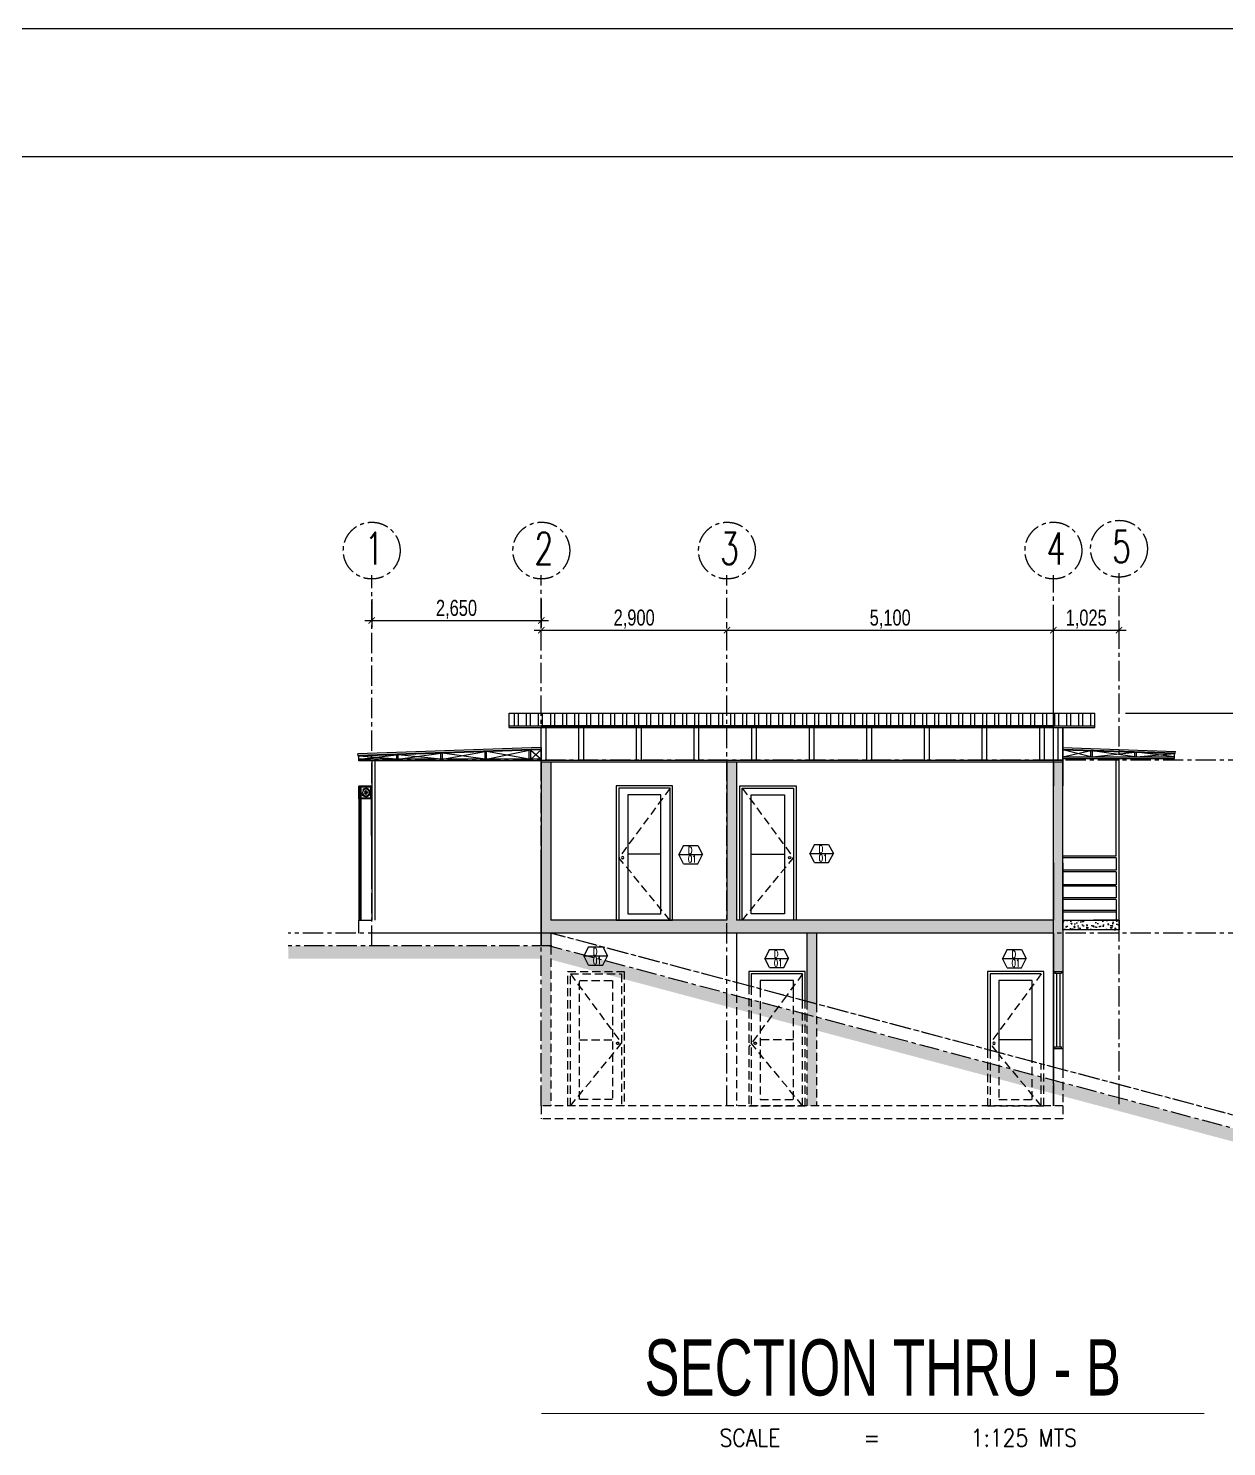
# Model space of a CAD drawing. Header units: millimetres. Extents: x -248340 to 456025, y 261499 to 1049645.
# Drawn here: x -82436 to -63715, y 400878 to 423032 of the extents above; entities that cross this region are included whole.
import ezdxf

# ---------------------------------------------------------------- set-up
doc = ezdxf.new("R2010")
doc.units = ezdxf.units.MM
doc.header["$LTSCALE"] = 8
doc.header["$MEASUREMENT"] = 0
doc.header["$PDMODE"] = 3
doc.header["$PDSIZE"] = 0.3125
for name, pattern in [('CENTER', [50.8, 31.75, -6.35, 6.35, -6.35]), ('CONTINOUS', [0]), ('DASHED', [19.05, 12.7, -6.35]), ('XA-OP01-DOOR TYPES$0$DASHDOT2', [12.7, 6.35, -3.175, 0, -3.175])]:
    doc.linetypes.add(name, pattern=pattern)
doc.layers.get('0').update_dxf_attribs({"linetype": 'CONTINUOUS'})
doc.layers.get('DEFPOINTS').update_dxf_attribs({"color": 8, "linetype": 'CONTINUOUS'})
for name, color, linetype in [('ar_grid', 10, 'CENTER'), ('AR_ROOF', 7, 'CONTINUOUS'), ('ar_wall', 7, 'CONTINOUS'), ('MARK', 7, 'CONTINUOUS'), ('TEXT', 2, 'CONTINUOUS'), ('XA-OP01-DOOR TYPES$0$A-CNTR', 90, 'XA-OP01-DOOR TYPES$0$DASHDOT2'), ('XA-OP01-DOOR TYPES$0$A-DOOR', 170, 'CONTINUOUS'), ('XA-OP01-DOOR TYPES$0$A-ELEV', 11, 'CONTINUOUS'), ('XA-OP01-DOOR TYPES$0$A-ELEV-BACK', 92, 'CONTINUOUS'), ('XA-OP01-DOOR TYPES$0$A-ELEV-FINE', 250, 'CONTINUOUS'), ('XA-OP01-DOOR TYPES$0$A-ELEV-FRNT', 212, 'CONTINUOUS')]:
    doc.layers.add(name, color=color, linetype=linetype)
doc.layers.add('DIM', color=2, linetype='CONTINUOUS', lineweight=25)
doc.layers.add('S_wall', color=251, linetype='CONTINUOUS', lineweight=0)
doc.layers.add('mv', color=30, linetype='CONTINUOUS', plot=False)
doc.styles.add('EN-SCL-DIM', font='swisscl.ttf')
doc.styles.add('ROMANS', font='ROMANS', dxfattribs={"width": 0.8, "bigfont": 'BIGFONT'})
doc.styles.get("Standard").update_dxf_attribs({"font": 'txt.shx', "width": 0.7, "bigfont": 'extfont.shx'})
doc.dimstyles.new('SC50', dxfattribs={"dimscale": 0.5, "dimtxt": 250, "dimasz": 200, "dimexe": 220, "dimexo": 50, "dimgap": 50, "dimtad": 1, "dimdec": 0, "dimrnd": 1, "dimzin": 0, "dimdsep": 46, "dimlunit": 6, "dimtxsty": 'EN-SCL-DIM', "dimblk": 'ARCHTICK', "dimcen": 100, "dimdle": 220, "dimclrd": 1, "dimclre": 1, "dimclrt": 3, "dimadec": 0, "dimazin": 0, "dimtfac": 1, "dimtdec": 0, "dimtofl": 0, "dimtmove": 0, "dimatfit": 3, "dimldrblk": 'OPEN90', "dimfxl": 1, "dimtolj": 1, "dimtzin": 0, "dimarcsym": 1})

# ---------------------------------------------------------------- blocks, each defined once
blk = doc.blocks.new('door1')
at = {"layer": 'AR_ROOF', "linetype": 'DASHED', "ltscale": 1.25}
for p in [(61783, -376434), (61784, -378494)]:
    blk.add_line(p, (62583, -377518), dxfattribs=at)
at = {"layer": 'ar_wall', "ltscale": 1.25}
for p, q in [((61743, -378496), (61743, -376394)), ((61743, -376394), (62623, -376394)), ((62623, -376394), (62623, -378496)), ((61783, -378496), (61783, -376434)), ((61783, -376434), (62583, -376434)), ((61924, -378394), (61924, -376534)), ((61924, -376534), (62444, -376534)), ((62444, -376534), (62444, -378394)), ((62583, -376434), (62583, -378496)), ((61924, -377464), (62444, -377464)), ((62623, -378496), (61743, -378496)), ((62444, -378394), (61924, -378394))]:
    blk.add_line(p, q, dxfattribs=at)
blk.add_circle((62522, -377517), 17.6, dxfattribs=at)
blk = doc.blocks.new('XA-OP01-DOOR TYPES$0$SHUTTER DOOR SEC2')
for p, q in [((50, -902), (250, -902)), ((50, -2450), (51, -902)), ((251, -902), (250, -2998)), ((250, -2998), (50, -2998))]:
    blk.add_line(p, q)
at = {"layer": 'XA-OP01-DOOR TYPES$0$A-CNTR'}
for p, q in [((108, -1002), (175, -1002)), ((141, -968), (141, -1036))]:
    blk.add_line(p, q, dxfattribs=at)
at = {"layer": 'XA-OP01-DOOR TYPES$0$A-DOOR'}
for points in [[(215, -2450), (215, -902)], [(215, -2998), (215, -902)], [(215, -922), (222, -915), (229, -922)], [(215, -927), (222, -920), (229, -927)], [(215, -1007), (222, -1000), (229, -1007)], [(215, -1011), (222, -1005), (229, -1011)], [(215, -1065), (222, -1058), (229, -1065)], [(215, -1069), (222, -1063), (229, -1069)], [(215, -1091), (222, -1084), (229, -1091)], [(215, -1096), (222, -1089), (229, -1096)], [(229, -902), (229, -2998)], [(229, -902), (229, -2450)], [(215, -1175), (222, -1169), (229, -1175)], [(215, -1180), (222, -1173), (229, -1180)], [(215, -1260), (222, -1253), (229, -1260)], [(215, -1264), (222, -1258), (229, -1264)], [(215, -1344), (222, -1337), (229, -1344)], [(215, -1349), (222, -1342), (229, -1349)], [(215, -1428), (222, -1422), (229, -1428)], [(215, -1433), (222, -1426), (229, -1433)], [(215, -1513), (222, -1506), (229, -1513)], [(215, -1518), (222, -1511), (229, -1518)], [(215, -1597), (222, -1590), (229, -1597)], [(215, -1602), (222, -1595), (229, -1602)], [(215, -1682), (222, -1675), (229, -1682)], [(215, -1686), (222, -1680), (229, -1686)], [(215, -1766), (222, -1759), (229, -1766)], [(215, -1771), (222, -1764), (229, -1771)], [(215, -1850), (222, -1844), (229, -1850)], [(215, -1855), (222, -1848), (229, -1855)], [(215, -1935), (222, -1928), (229, -1935)], [(215, -1939), (222, -1933), (229, -1939)], [(215, -2019), (222, -2012), (229, -2019)], [(215, -2024), (222, -2017), (229, -2024)], [(215, -2103), (222, -2097), (229, -2103)], [(215, -2108), (222, -2101), (229, -2108)], [(215, -2188), (222, -2181), (229, -2188)], [(215, -2193), (222, -2186), (229, -2193)], [(215, -2272), (222, -2265), (229, -2272)], [(215, -2277), (222, -2270), (229, -2277)], [(215, -2357), (222, -2350), (229, -2357)], [(215, -2357), (222, -2350), (229, -2357)], [(215, -2361), (222, -2355), (229, -2361)], [(215, -2361), (222, -2355), (229, -2361)], [(215, -2441), (222, -2434), (229, -2441)], [(215, -2441), (222, -2434), (229, -2441)], [(215, -2446), (222, -2439), (229, -2446)], [(215, -2446), (222, -2439), (229, -2446)], [(215, -2525), (222, -2519), (229, -2525)], [(215, -2530), (222, -2523), (229, -2530)], [(215, -2610), (222, -2603), (229, -2610)], [(215, -2614), (222, -2608), (229, -2614)], [(215, -2694), (222, -2687), (229, -2694)], [(215, -2699), (222, -2692), (229, -2699)], [(215, -2778), (222, -2772), (229, -2778)], [(215, -2783), (222, -2776), (229, -2783)], [(215, -2863), (222, -2856), (229, -2863)], [(215, -2868), (222, -2861), (229, -2868)], [(215, -2947), (222, -2940), (229, -2947)], [(215, -2952), (222, -2945), (229, -2952)]]:
    blk.add_lwpolyline(points, dxfattribs=at)
at = {"layer": 'XA-OP01-DOOR TYPES$0$A-ELEV'}
blk.add_lwpolyline([(51, -1102), (50, -2998)], dxfattribs=at)
blk.add_lwpolyline([(180, -964), (189, -954, 4.358899), (208, -1010)], format="xyb", dxfattribs=at)
blk.add_circle((141, -1002), 54, dxfattribs=at)
at = {"layer": 'XA-OP01-DOOR TYPES$0$A-ELEV-BACK'}
blk.add_circle((141, -1002), 23.6, dxfattribs=at)
at = {"layer": 'XA-OP01-DOOR TYPES$0$A-ELEV-FINE'}
for points in [[(209, -1087), (215, -1087)], [(215, -1102), (209, -1102)], [(229, -1087), (235, -1087)], [(235, -1102), (229, -1102)]]:
    blk.add_lwpolyline(points, dxfattribs=at)
at = {"layer": 'XA-OP01-DOOR TYPES$0$A-ELEV-FRNT'}
blk.add_lwpolyline([(209, -1087), (65, -1087), (65, -917), (235, -917), (235, -1102), (250, -1102), (250, -902), (50, -902), (50, -1102), (209, -1102), (209, -1087)], dxfattribs=at)
blk = doc.blocks.new('_ArchTick')
at = {"color": 0, "linetype": 'ByBlock', "const_width": 0.15}
blk.add_lwpolyline([(-0.5, -0.5), (0.5, 0.5)], dxfattribs=at)
blk = doc.blocks.new('*D1130')
at = {"layer": 'DEFPOINTS', "color": 0, "ltscale": 1.25, "transparency": 16777216}
for p in [(-77071, 414143), (-74422, 414143), (-74422, 413782)]:
    blk.add_point(p, dxfattribs=at)
at = {"layer": 'DIM', "color": 1, "lineweight": -2, "ltscale": 1.25, "transparency": 16777216}
for p, q in [((-77071, 414118), (-77071, 413672)), ((-74422, 414118), (-74422, 413672)), ((-77181, 413782), (-74312, 413782))]:
    blk.add_line(p, q, dxfattribs=at)
at = {"layer": 'DIM', "color": 1, "lineweight": -2, "ltscale": 1.25, "transparency": 16777216, "xscale": 100, "yscale": 100, "zscale": 100, "rotation": 180}
blk.add_blockref('_ArchTick', (-77071, 413782), dxfattribs=at)
at = {"layer": 'DIM', "color": 1, "lineweight": -2, "ltscale": 1.25, "transparency": 16777216, "xscale": 100, "yscale": 100, "zscale": 100}
blk.add_blockref('_ArchTick', (-74422, 413782), dxfattribs=at)
at = {"layer": 'DIM', "color": 3, "ltscale": 1.25, "transparency": 16777216, "insert": (-75747, 413956), "char_height": 125, "attachment_point": 5, "style": 'EN-SCL-DIM'}
blk.add_mtext('\\A1;{\\H2x;2,650}', dxfattribs=at)
blk = doc.blocks.new('_Open90')
at = {"color": 0, "linetype": 'ByBlock', "lineweight": -2}
for p, q in [((0, 0), (-1, 0)), ((-0.5, 0.5), (0, 0)), ((0, 0), (-0.5, -0.5))]:
    blk.add_line(p, q, dxfattribs=at)
blk = doc.blocks.new('*D1131')
at = {"layer": 'DEFPOINTS', "color": 0, "ltscale": 1.25, "transparency": 16777216}
for p in [(-74422, 413631), (-71521, 413631), (-71521, 413631)]:
    blk.add_point(p, dxfattribs=at)
at = {"layer": 'DIM', "color": 1, "lineweight": -2, "ltscale": 1.25, "transparency": 16777216}
for p, q in [((-74532, 413631), (-71411, 413631)), ((-74422, 413656), (-74422, 413741)), ((-71521, 413656), (-71521, 413741))]:
    blk.add_line(p, q, dxfattribs=at)
at = {"layer": 'DIM', "color": 1, "lineweight": -2, "ltscale": 1.25, "transparency": 16777216, "xscale": 100, "yscale": 100, "zscale": 100, "rotation": 180}
blk.add_blockref('_ArchTick', (-74422, 413631), dxfattribs=at)
at = {"layer": 'DIM', "color": 1, "lineweight": -2, "ltscale": 1.25, "transparency": 16777216, "xscale": 100, "yscale": 100, "zscale": 100}
blk.add_blockref('_ArchTick', (-71521, 413631), dxfattribs=at)
at = {"layer": 'DIM', "color": 3, "ltscale": 1.25, "transparency": 16777216, "insert": (-72971, 413805), "char_height": 125, "attachment_point": 5, "style": 'EN-SCL-DIM'}
blk.add_mtext('\\A1;{\\H2x;2,900}', dxfattribs=at)
blk = doc.blocks.new('*D1121')
at = {"layer": 'DEFPOINTS', "color": 0, "ltscale": 1.25, "transparency": 16777216}
for p in [(-71521, 413631), (-66421, 413631), (-66421, 406520)]:
    blk.add_point(p, dxfattribs=at)
at = {"layer": 'DIM', "color": 1, "lineweight": -2, "ltscale": 1.25, "transparency": 16777216}
for p, q in [((-71631, 413631), (-66311, 413631)), ((-71521, 413656), (-71521, 413741)), ((-66421, 406545), (-66421, 413741))]:
    blk.add_line(p, q, dxfattribs=at)
at = {"layer": 'DIM', "color": 1, "lineweight": -2, "ltscale": 1.25, "transparency": 16777216, "xscale": 100, "yscale": 100, "zscale": 100, "rotation": 180}
blk.add_blockref('_ArchTick', (-71521, 413631), dxfattribs=at)
at = {"layer": 'DIM', "color": 1, "lineweight": -2, "ltscale": 1.25, "transparency": 16777216, "xscale": 100, "yscale": 100, "zscale": 100}
blk.add_blockref('_ArchTick', (-66421, 413631), dxfattribs=at)
at = {"layer": 'DIM', "color": 3, "ltscale": 1.25, "transparency": 16777216, "insert": (-68971, 413805), "char_height": 125, "attachment_point": 5, "style": 'EN-SCL-DIM'}
blk.add_mtext('\\A1;{\\H2x;5,100}', dxfattribs=at)
blk = doc.blocks.new('*D1132')
at = {"layer": 'DEFPOINTS', "color": 0, "ltscale": 1.25, "transparency": 16777216}
for p in [(-66421, 413631), (-65396, 413631), (-65396, 413631)]:
    blk.add_point(p, dxfattribs=at)
at = {"layer": 'DIM', "color": 1, "lineweight": -2, "ltscale": 1.25, "transparency": 16777216}
for p, q in [((-66531, 413631), (-65286, 413631)), ((-66421, 413656), (-66421, 413741)), ((-65396, 413656), (-65396, 413741))]:
    blk.add_line(p, q, dxfattribs=at)
at = {"layer": 'DIM', "color": 1, "lineweight": -2, "ltscale": 1.25, "transparency": 16777216, "xscale": 100, "yscale": 100, "zscale": 100, "rotation": 180}
blk.add_blockref('_ArchTick', (-66421, 413631), dxfattribs=at)
at = {"layer": 'DIM', "color": 1, "lineweight": -2, "ltscale": 1.25, "transparency": 16777216, "xscale": 100, "yscale": 100, "zscale": 100}
blk.add_blockref('_ArchTick', (-65396, 413631), dxfattribs=at)
at = {"layer": 'DIM', "color": 3, "ltscale": 1.25, "transparency": 16777216, "insert": (-65909, 413805), "char_height": 125, "attachment_point": 5, "style": 'EN-SCL-DIM'}
blk.add_mtext('\\A1;{\\H2x;1,025}', dxfattribs=at)
blk = doc.blocks.new('*D1124')
at = {"layer": 'DEFPOINTS', "color": 0, "ltscale": 1.25, "transparency": 16777216}
for p in [(-65321, 412335), (-62527, 412335), (-62527, 406199)]:
    blk.add_point(p, dxfattribs=at)
at = {"layer": 'DIM', "color": 1, "lineweight": -2, "ltscale": 1.25, "transparency": 16777216}
for p, q in [((-65296, 412335), (-62417, 412335)), ((-62527, 406089), (-62527, 412445)), ((-62502, 406199), (-62417, 406199))]:
    blk.add_line(p, q, dxfattribs=at)
at = {"layer": 'DIM', "color": 1, "lineweight": -2, "ltscale": 1.25, "transparency": 16777216, "xscale": 100, "yscale": 100, "zscale": 100}
for p, rotation in [((-62527, 412335), 90), ((-62527, 406199), 270)]:
    blk.add_blockref('_ArchTick', p, dxfattribs=dict(at, rotation=rotation))
at = {"layer": 'DIM', "color": 3, "ltscale": 1.25, "transparency": 16777216, "insert": (-62701, 409267), "char_height": 125, "attachment_point": 5, "rotation": 90, "style": 'EN-SCL-DIM'}
blk.add_mtext('\\A1;{\\H2x;6,135}', dxfattribs=at)
blk = doc.blocks.new('ggge')
at = {"layer": 'AR_ROOF', "linetype": 'DASHED', "ltscale": 1.25}
for p in [(42458, 531596), (43145, 530375)]:
    blk.add_line(p, (43258, 530513), dxfattribs=at)
at = {"layer": 'ar_wall', "ltscale": 1.25}
for p, q in [((42418, 530181), (42418, 531636)), ((42418, 531636), (43298, 531636)), ((42458, 531596), (43258, 531596)), ((42598, 530229), (42598, 531496)), ((42598, 531496), (43118, 531496)), ((43118, 531496), (43118, 530368)), ((43258, 531596), (43258, 530405)), ((43298, 531636), (43298, 530416)), ((42598, 530566), (43118, 530566))]:
    blk.add_line(p, q, dxfattribs=at)
blk.add_circle((43197, 530514), 17.6, dxfattribs=at)
at = {"layer": 'DEFPOINTS', "ltscale": 1.25}
blk.add_line((42988, 531694), (42766, 531694), dxfattribs=at)
blk = doc.blocks.new('gfsssfs')
at = {"layer": 'AR_ROOF', "linetype": 'DASHED', "ltscale": 1.25}
blk.add_line((46187, 531596), (46440, 531254), dxfattribs=at)
at = {"layer": 'ar_wall', "ltscale": 1.25}
for p, q in [((46147, 531175), (46147, 531636)), ((46147, 531636), (47027, 531636)), ((46187, 531186), (46187, 531596)), ((46187, 531596), (46987, 531596)), ((46327, 531223), (46327, 531496)), ((46327, 531496), (46847, 531496)), ((46847, 531496), (46847, 531362)), ((46987, 531596), (46987, 531399)), ((47027, 531636), (47027, 531410))]:
    blk.add_line(p, q, dxfattribs=at)

msp = doc.modelspace()

# ---------------------------------------------------------------- hatches: boundary and pattern name
at = {"layer": 'ar_wall', "ltscale": 1.25, "true_color": 0x939598}
h = msp.add_hatch(dxfattribs=at)
h.set_pattern_fill('ANSI32', color=252, scale=500, angle=45)
h.set_pattern_definition([(90, (-162025.73, 802942.26), (-187.5, 0), []), (90, (-161963.23, 803004.76), (-187.5, 0), [])])
h.paths.add_polyline_path([(-65771.376, 412134.868), (-65771.376, 412334.868), (-74921.521, 412334.868), (-74921.521, 412134.868)])
h = msp.add_hatch(dxfattribs=at)
h.set_pattern_fill('AR-CONC', color=252, scale=25, angle=45)
h.set_pattern_definition([(95, (-245587.09, 812924.33), (137.888, 115.70177), [18.75, -206.25]), (40, (-245587.1, 812924.33), (-157.49804, 108.44204), [15, -165]), (145.451444, (-245575.6, 812933.97), (-19.61004, 224.143805), [15.93505, -175.28553]), (91.1842, (-245622.45, 812959.68), (217.92335, 159.40344), [28.125, -309.375]), (141.635635, (-245604.29, 812972.97), (-6.97502, 337.42792), [23.90259, -262.92844]), (36.184164, (-245622.45, 812959.68), (-6.97502, 337.42792), [22.5, -247.5]), (66, (-245595.93, 812968.52), (176.692893, 34.34562), [18.75, -206.25]), (11, (-245595.93, 812968.52), (-85.17715, 171.20211), [15, -165]), (116.451445, (-245581.2, 812971.38), (91.515744, 205.547726), [15.93505, -175.28553]), (82.5, (-245587.09, 812924.33), (-56.698296, 60.997454), [0, -163, 0, -167.5, 0, -165.625]), (52.5, (-245587.09, 812924.33), (-23.218236, 116.227362), [0, -95.5, 0, -159.25, 0, -63.125]), (12.5, (-245626.51, 812884.91), (98.354542, 90.38019), [0, -62.5, 0, -195, 0, -258.75]), (2.5, (-245644.19, 812867.23), (85.397496, 120.789952), [0, -81.25, 0, -129.5, 0, -183.75])])
h.paths.add_polyline_path([(-66271.725, 411764.47), (-66271.376, 411764.458), (-66271.376, 411574.928), (-66421.376, 411574.928), (-66421.376, 411774.479), (-66421.376, 411199.479), (-66421.376, 409999.479), (-66421.376, 409099.479), (-70121.376, 409099.479), (-71371.376, 409099.479), (-71371.376, 411574.928), (-71521.376, 411574.928), (-71521.376, 409099.479), (-74271.521, 409099.479), (-74271.521, 411574.928), (-74421.521, 411574.928), (-74421.521, 409099.479), (-74421.521, 406199.479), (-74271.521, 406199.479), (-74271.521, 408899.479), (-70271.376, 408899.479), (-70271.376, 406199.479), (-70121.376, 406199.479), (-70121.376, 408899.479), (-66421.376, 408899.479), (-66421.376, 408299.479), (-66271.376, 408299.479), (-66271.376, 409999.479), (-66271.376, 411199.479), (-66271.376, 411764.381)])
h = msp.add_hatch(dxfattribs=at)
h.set_pattern_fill('AR-CONC', color=252, scale=25, angle=45)
h.set_pattern_definition([(95, (-211008.82, 784707.1), (137.888, 115.70177), [18.75, -206.25]), (40, (-211008.82, 784707.1), (-157.49804, 108.44204), [15, -165]), (145.451444, (-210997.33, 784716.74), (-19.61004, 224.143805), [15.93505, -175.28553]), (91.1842, (-211044.18, 784742.46), (217.92335, 159.40344), [28.125, -309.375]), (141.635635, (-211026.02, 784755.74), (-6.97502, 337.42792), [23.90259, -262.92844]), (36.184164, (-211044.18, 784742.46), (-6.97502, 337.42792), [22.5, -247.5]), (66, (-211017.66, 784751.3), (176.692893, 34.34562), [18.75, -206.25]), (11, (-211017.66, 784751.3), (-85.17715, 171.20211), [15, -165]), (116.451445, (-211002.94, 784754.16), (91.515744, 205.54773), [15.93505, -175.28553]), (82.5, (-211008.82, 784707.1), (-56.698296, 60.997454), [0, -163, 0, -167.5, 0, -165.625]), (52.5, (-211008.82, 784707.1), (-23.218236, 116.227362), [0, -95.5, 0, -159.25, 0, -63.125]), (12.5, (-211048.244, 784667.68), (98.354542, 90.38019), [0, -62.5, 0, -195, 0, -258.75]), (2.5, (-211065.92, 784650), (85.397496, 120.789952), [0, -81.25, 0, -129.5, 0, -183.75])])
h.paths.add_polyline_path([(-65396.376, 408949.479), (-65396.376, 409099.479), (-65796.376, 409099.479), (-66271.376, 409099.479), (-66271.376, 408949.479)])
h = msp.add_hatch(dxfattribs=at)
h.set_pattern_fill('EARTH', color=252, scale=300)
h.set_pattern_definition([(0, (-140540.45, -118537.72), (75, 75), [75, -75]), (0, (-140540.45, -118509.595), (75, 75), [75, -75]), (0, (-140540.45, -118481.47), (75, 75), [75, -75]), (90, (-140531.076, -118472.095), (-75, 75), [75, -75]), (90, (-140502.95, -118472.095), (-75, 75), [75, -75]), (90, (-140474.826, -118472.095), (-75, 75), [75, -75])])
h.paths.add_polyline_path([(-74323.944, 408499.479), (-78375.564, 408499.479), (-78375.564, 408699.479), (-74297.732, 408699.479), (-62804.232, 405634.203), (-58295.435, 405634.203), (-58295.435, 405434.203), (-62830.444, 405434.203)])

# ---------------------------------------------------------------- linework, layer by layer
at = {"layer": 'ar_grid', "ltscale": 1.25}
for p, q in [((-65396.376, 406228.467), (-65396.376, 414521.27)), ((-77071.497, 408699.479), (-77071.497, 414492.302)), ((-74421.521, 406199.479), (-74421.521, 414492.751)), ((-71521.376, 406199.499), (-71521.376, 414492.302)), ((-66421.376, 406598.882), (-66421.376, 414492.751)), ((-58295.435, 411599.479), (-77271.376, 411599.479)), ((-74271.521, 408899.479), (-78375.564, 408899.479)), ((-58295.435, 408899.479), (-77071.497, 408899.479)), ((-62778.021, 405834.203), (-74271.521, 408899.479)), ((-62752.695, 405827.448), (-74271.521, 408899.479)), ((-74254.842, 408699.479), (-78375.564, 408699.479)), ((-62804.232, 405634.203), (-74323.059, 408706.233)), ((-66421.376, 406199.947), (-66421.376, 406556.756))]:
    msp.add_line(p, q, dxfattribs=at)
for centre in [(-77071.497, 414874.633), (-74421.521, 414875.082), (-71521.376, 414874.633), (-66421.376, 414875.082), (-65396.376, 414903.601)]:
    msp.add_circle(centre, 443.596, dxfattribs=at)
at = {"layer": 'AR_ROOF', "ltscale": 1.25}
for p, q in [((-65442.378, 410099.479), (-66271.376, 410099.479)), ((-65442.378, 410074.479), (-66271.376, 410074.479)), ((-65442.378, 410074.479), (-65442.378, 409880.307)), ((-65442.378, 409880.307), (-66271.376, 409880.307)), ((-65442.378, 409855.307), (-66271.376, 409855.307)), ((-65442.378, 409855.307), (-65442.378, 409655.194)), ((-65442.378, 409655.194), (-66271.376, 409655.194)), ((-65442.378, 409630.194), (-66271.376, 409630.194)), ((-65442.378, 409630.194), (-65442.378, 409450.547)), ((-65442.378, 409450.547), (-66271.376, 409450.547)), ((-65442.378, 409425.547), (-66271.376, 409425.547)), ((-65442.378, 409425.547), (-65442.378, 409099.479)), ((-65442.378, 409250.183), (-66271.376, 409250.183)), ((-65442.378, 409225.183), (-66271.376, 409225.183)), ((-65396.376, 409099.479), (-65796.376, 409099.479))]:
    msp.add_line(p, q, dxfattribs=at)
at = {"layer": 'AR_ROOF', "linetype": 'DASHED', "ltscale": 1.25}
for p, q in [((-74271.521, 408692.489), (-74271.521, 406199.479)), ((-74007.08, 406199.479), (-74007.08, 408301.139)), ((-74007.08, 408301.139), (-73127.08, 408301.139)), ((-73127.08, 408301.139), (-73127.08, 406199.479)), ((-73967.08, 406199.479), (-73967.08, 408261.139)), ((-73967.08, 408261.139), (-73167.08, 408261.139)), ((-73967.08, 408261.139), (-73167.08, 407177.702)), ((-73827.011, 406301.139), (-73827.011, 408161.139)), ((-73827.011, 408161.139), (-73307.011, 408161.139)), ((-73307.011, 408161.139), (-73307.011, 406301.139)), ((-73167.08, 408261.139), (-73167.08, 406199.479)), ((-71371.376, 408126.021), (-71371.376, 406199.479)), ((-71180.694, 408075.166), (-71180.694, 406199.479)), ((-70593.624, 407918.597), (-71180.694, 407123.53)), ((-71140.694, 408064.499), (-71140.694, 406199.479)), ((-71000.763, 408027.179), (-71000.763, 406301.139)), ((-70480.763, 406301.139), (-70480.763, 407888.497)), ((-70340.694, 406199.479), (-70340.694, 407851.141)), ((-70300.694, 406199.479), (-70300.694, 407840.473)), ((-70271.376, 407832.655), (-70271.376, 406199.479)), ((-70121.376, 407792.65), (-70121.376, 406199.479)), ((-73827.011, 407231.139), (-73307.011, 407231.139)), ((-70480.763, 407231.139), (-71000.763, 407231.139)), ((-73967.011, 406201.139), (-73167.08, 407177.702)), ((-70340.763, 406201.139), (-71140.694, 407177.702)), ((-67451.376, 407080.57), (-67451.376, 406199.479)), ((-67411.376, 407069.903), (-67411.376, 406199.479)), ((-67271.445, 407032.583), (-67271.445, 406301.139)), ((-66611.445, 406201.139), (-67271.445, 407006.873)), ((-66396.376, 407099.479), (-66396.376, 407124.479)), ((-66751.445, 406301.139), (-66751.445, 406893.901)), ((-66611.376, 406199.479), (-66613.598, 406857.138)), ((-66571.376, 406199.479), (-66571.376, 406845.877)), ((-66271.376, 406765.869), (-66271.376, 406199.479)), ((-74421.904, 406199.479), (-74421.904, 405999.479)), ((-66271.376, 406199.479), (-74421.521, 406199.479)), ((-73127.08, 406199.479), (-74007.08, 406199.479)), ((-73307.011, 406301.139), (-73827.011, 406301.139)), ((-71180.694, 406199.479), (-70300.694, 406199.479)), ((-71000.763, 406301.139), (-70480.763, 406301.139)), ((-67271.445, 406301.139), (-66751.445, 406301.139)), ((-66271.376, 406199.479), (-66271.376, 405999.479)), ((-66271.376, 405999.479), (-74421.904, 405999.479))]:
    msp.add_line(p, q, dxfattribs=at)
for centre in [(-73228.039, 407178.556), (-71079.736, 407178.556)]:
    msp.add_circle(centre, 17.643, dxfattribs=at)
at = {"layer": 'ar_wall', "ltscale": 1.25}
for p, q in [((-74921.521, 412334.868), (-65771.376, 412334.868)), ((-74921.521, 412109.868), (-74921.521, 412334.868)), ((-65771.376, 412109.868), (-65771.376, 412334.868)), ((-74921.521, 412134.868), (-65771.376, 412134.868)), ((-74921.521, 412109.868), (-65771.376, 412109.868)), ((-66421.376, 412134.868), (-74421.521, 412134.868)), ((-66421.376, 412109.868), (-74421.521, 412109.868)), ((-74421.521, 411574.928), (-74421.521, 412109.868)), ((-74346.521, 411599.928), (-74346.521, 412109.868)), ((-73833.876, 411599.928), (-73833.876, 412109.868)), ((-73758.876, 411599.928), (-73758.876, 412109.868)), ((-72933.876, 411599.928), (-72933.876, 412109.868)), ((-72858.876, 411599.928), (-72858.876, 412109.868)), ((-72033.876, 411599.928), (-72033.876, 412109.868)), ((-71958.876, 411599.928), (-71958.876, 412109.868)), ((-71133.876, 411599.928), (-71133.876, 412109.868)), ((-71058.876, 411599.928), (-71058.876, 412109.868)), ((-70233.876, 411599.928), (-70233.876, 412109.868)), ((-70158.876, 411599.928), (-70158.876, 412109.868)), ((-69333.876, 411599.928), (-69333.876, 412109.868)), ((-69258.876, 411599.928), (-69258.876, 412109.868)), ((-68433.876, 411599.928), (-68433.876, 412109.868)), ((-68358.876, 411599.928), (-68358.876, 412109.868)), ((-67533.876, 411599.928), (-67533.876, 412109.868)), ((-67458.876, 411599.928), (-67458.876, 412109.868)), ((-66633.876, 411599.928), (-66633.876, 412109.868)), ((-66558.876, 411599.928), (-66558.876, 412109.868)), ((-66346.376, 411599.928), (-66346.376, 412109.868)), ((-66271.376, 412109.868), (-66271.376, 411199.479)), ((-66271.376, 411599.928), (-66271.376, 412109.868)), ((-74421.521, 411799.479), (-77286.56, 411699.43)), ((-77285.687, 411674.445), (-77286.56, 411699.43)), ((-74421.521, 411774.464), (-77285.687, 411674.445)), ((-77285.338, 411664.451), (-77285.687, 411674.445)), ((-74421.521, 411764.458), (-77285.338, 411664.451)), ((-77271.376, 411614.69), (-76680.677, 411685.566)), ((-77271.376, 411589.69), (-77271.376, 411664.939)), ((-76680.677, 411614.69), (-77271.376, 411664.939)), ((-76680.677, 411614.69), (-76680.677, 411685.566)), ((-76655.677, 411614.69), (-75990.801, 411709.657)), ((-76655.677, 411614.69), (-76655.677, 411686.439)), ((-75990.801, 411614.69), (-76655.677, 411686.439)), ((-75990.801, 411614.69), (-75990.801, 411709.657)), ((-75965.801, 411614.69), (-75300.925, 411733.748)), ((-75965.801, 411614.69), (-75965.801, 411710.53)), ((-75300.925, 411614.69), (-75965.801, 411710.53)), ((-75300.925, 411614.69), (-75300.925, 411733.748)), ((-75275.925, 411614.69), (-74611.049, 411757.839)), ((-75275.925, 411614.69), (-75275.925, 411734.621)), ((-74611.049, 411614.69), (-75275.925, 411734.621)), ((-74611.049, 411614.69), (-74611.049, 411757.839)), ((-74586.049, 411614.69), (-74586.049, 411768.718)), ((-74586.049, 411614.69), (-74421.521, 411764.458)), ((-74586.049, 411758.712), (-74421.521, 411614.69)), ((-74421.521, 411799.479), (-74421.521, 411599.928)), ((-66271.725, 411764.47), (-64517.412, 411703.208)), ((-65836.949, 411653.447), (-66271.725, 411764.47)), ((-66271.376, 411799.479), (-64516.191, 411738.187)), ((-66271.376, 408949.479), (-66271.376, 411799.479)), ((-66271.376, 411774.464), (-64517.063, 411713.202)), ((-66271.376, 411653.447), (-65836.949, 411749.287)), ((-66271.376, 411653.447), (-64531.374, 411653.447)), ((-66271.376, 411628.447), (-64531.374, 411628.447)), ((-65836.949, 411653.447), (-65836.949, 411749.287)), ((-65811.949, 411653.447), (-65811.949, 411748.414)), ((-65147.074, 411653.447), (-65811.949, 411748.414)), ((-65811.949, 411653.447), (-65147.074, 411725.196)), ((-65442.378, 410099.479), (-65442.378, 411628.447)), ((-65396.376, 409099.479), (-65396.376, 411628.447)), ((-65147.074, 411653.447), (-65147.074, 411725.196)), ((-65122.074, 411653.447), (-65122.074, 411724.323)), ((-64531.374, 411653.447), (-65122.074, 411724.323)), ((-65122.074, 411653.447), (-64531.374, 411703.695)), ((-64531.374, 411628.447), (-64531.374, 411703.695)), ((-64517.412, 411703.208), (-64517.063, 411713.202)), ((-64517.063, 411713.202), (-64516.191, 411738.187)), ((-74421.521, 411614.69), (-77271.376, 411614.69)), ((-74421.521, 411589.69), (-77271.376, 411589.69)), ((-75531.374, 411589.69), (-77271.376, 411589.69)), ((-77071.497, 411589.69), (-77071.239, 409099.479)), ((-77021.239, 411589.69), (-77021.239, 409099.479)), ((-74421.521, 411599.928), (-66271.376, 411599.928)), ((-74421.521, 411599.928), (-74346.521, 411599.928)), ((-74421.521, 411574.928), (-74421.521, 409099.479)), ((-74421.521, 411574.928), (-66271.376, 411574.928)), ((-74271.521, 411574.928), (-74271.521, 409099.479)), ((-71521.376, 411574.928), (-71521.376, 409099.479)), ((-71482.963, 411599.928), (-71407.963, 411599.928)), ((-71371.376, 411574.928), (-71371.376, 409099.479)), ((-70233.876, 411599.928), (-70158.876, 411599.928)), ((-66271.376, 411599.928), (-66421.376, 411599.928)), ((-66421.376, 411574.928), (-66421.376, 411199.479)), ((-66421.376, 409999.479), (-66421.376, 411199.479)), ((-66271.376, 409999.479), (-66271.376, 411199.479)), ((-74421.521, 408699.479), (-74421.521, 410199.479)), ((-66421.376, 409999.479), (-66421.376, 409099.479)), ((-66271.376, 409999.479), (-66271.376, 406765.869)), ((-77271.456, 409099.399), (-77121.376, 409099.459)), ((-77271.376, 408899.459), (-77271.456, 409099.399)), ((-74421.521, 409099.479), (-74421.521, 408699.479)), ((-71521.376, 409099.479), (-74271.521, 409099.479)), ((-70121.376, 409099.479), (-71371.376, 409099.479)), ((-66421.376, 409099.479), (-70121.376, 409099.479)), ((-66271.376, 409099.479), (-65396.376, 409099.479)), ((-65396.376, 409099.479), (-65396.376, 408949.479)), ((-70271.376, 408899.479), (-74271.521, 408899.479)), ((-74271.521, 408899.479), (-74271.521, 408699.479)), ((-71371.376, 408899.479), (-71371.376, 408126.021)), ((-70271.376, 408899.479), (-70271.376, 407832.655)), ((-66421.376, 408899.479), (-70121.376, 408899.479)), ((-70121.376, 408899.479), (-70121.376, 407792.65)), ((-66421.376, 408899.479), (-66421.376, 406598.882)), ((-65396.376, 408949.479), (-66271.376, 408949.479)), ((-66421.376, 408299.479), (-66271.376, 408299.479)), ((-66396.376, 408299.479), (-66396.376, 408274.479)), ((-66296.376, 408299.479), (-66296.376, 408274.479)), ((-66396.376, 408274.479), (-66296.376, 408274.479)), ((-66371.376, 408274.479), (-66371.376, 407124.479)), ((-66321.376, 408274.479), (-66321.376, 407124.479)), ((-66421.376, 407099.479), (-66271.376, 407099.479)), ((-66396.376, 407124.479), (-66296.376, 407124.479)), ((-66296.376, 407099.479), (-66296.376, 407124.479)), ((-66421.376, 406556.756), (-66421.376, 406199.479))]:
    msp.add_line(p, q, dxfattribs=at)
at = {"layer": 'DEFPOINTS', "ltscale": 1.25}
for p, q in [((-72199.438, 410267.365), (-72272.776, 410125.666)), ((-72199.438, 409983.967), (-72272.776, 410125.666)), ((-72272.776, 410125.666), (-71903.648, 410125.666)), ((-72199.438, 410267.365), (-71976.986, 410267.365)), ((-71976.986, 410267.365), (-71903.648, 410125.666)), ((-71976.986, 409983.967), (-71903.648, 410125.666)), ((-70155.179, 410284.244), (-70228.517, 410142.545)), ((-70155.179, 410000.846), (-70228.517, 410142.545)), ((-70228.517, 410142.545), (-69859.389, 410142.545)), ((-70155.179, 410284.244), (-69932.727, 410284.244)), ((-69932.727, 410284.244), (-69859.389, 410142.545)), ((-69932.727, 410000.846), (-69859.389, 410142.545)), ((-72199.438, 409983.967), (-71976.986, 409983.967)), ((-70155.179, 410000.846), (-69932.727, 410000.846)), ((-73682.432, 408683.724), (-73755.769, 408542.025)), ((-73682.432, 408400.326), (-73755.769, 408542.025)), ((-73755.769, 408542.025), (-73386.641, 408542.025)), ((-73682.432, 408683.724), (-73459.979, 408683.724)), ((-73459.979, 408683.724), (-73386.641, 408542.025)), ((-73459.979, 408400.326), (-73386.641, 408542.025)), ((-70857.634, 408645.776), (-70930.972, 408504.077)), ((-70857.634, 408645.776), (-70635.182, 408645.776)), ((-70635.182, 408645.776), (-70561.844, 408504.077)), ((-67141.694, 408642.471), (-67215.032, 408500.772)), ((-67141.694, 408642.471), (-66919.242, 408642.471)), ((-66919.242, 408642.471), (-66845.904, 408500.772)), ((-73682.432, 408400.326), (-73459.979, 408400.326)), ((-70857.634, 408362.378), (-70930.972, 408504.077)), ((-70930.972, 408504.077), (-70561.844, 408504.077)), ((-70857.634, 408362.378), (-70635.182, 408362.378)), ((-70635.182, 408362.378), (-70561.844, 408504.077)), ((-67141.694, 408359.074), (-67215.032, 408500.772)), ((-67215.032, 408500.772), (-66845.904, 408500.772)), ((-66919.242, 408359.074), (-66845.904, 408500.772))]:
    msp.add_line(p, q, dxfattribs=at)
at = {"layer": 'DEFPOINTS', "linetype": 'DASHED', "ltscale": 1.25}
msp.add_line((-67451.376, 406199.479), (-66571.376, 406199.479), dxfattribs=at)
at = {"layer": 'mv', "color": 6}
for p, q in [((-117238.72, 423031.954), (-33138.72, 423031.954)), ((-115238.72, 421031.954), (-35638.72, 421031.954))]:
    msp.add_line(p, q, dxfattribs=at)
at = {"layer": 'S_wall', "ltscale": 1.25}
msp.add_line((-74416.889, 401394.646), (-64063.289, 401394.646), dxfattribs=at)

# ---------------------------------------------------------------- block references
at = {"color": 1, "lineweight": 30, "xscale": -1}
for name in ['gfsssfs', 'ggge']:
    msp.add_blockref(name, (-24153.661, -123334.975), dxfattribs=at)
at = {"layer": 'ar_wall', "xscale": -1}
msp.add_blockref('door1', (-10627.938, 787595.359), dxfattribs=at)
at = {"layer": 'ar_wall'}
msp.add_blockref('door1', (-133064.815, 787595.359), dxfattribs=at)
at = {"layer": 'XA-OP01-DOOR TYPES$0$A-DOOR', "xscale": -1}
msp.add_blockref('XA-OP01-DOOR TYPES$0$SHUTTER DOOR SEC2', (-77021.458, 412097.644), dxfattribs=at)

# ---------------------------------------------------------------- texts
at = {"layer": 'ar_grid', "ltscale": 1.25, "char_height": 500, "attachment_point": 1}
for s, insert in [('5', (-65507.075, 415187.936)), ('1', (-77182.195, 415158.969)), ('2', (-74532.219, 415159.417)), ('3', (-71632.075, 415158.969)), ('4', (-66532.075, 415159.417))]:
    msp.add_mtext_dynamic_manual_height_columns(s, width=0.40068, gutter_width=1, heights=[0], dxfattribs=dict(at, insert=insert))
at = {"layer": 'DEFPOINTS', "ltscale": 1.25, "attachment_point": 1}
for s, insert, char_height in [('01', (-72131.11, 410111.28), 111.4331), ('D', (-72131.11, 410248.92), 111.433), ('01', (-70086.852, 410128.159), 111.4331), ('D', (-70086.852, 410265.799), 111.433), ('01', (-73614.104, 408527.639), 111.4331), ('D', (-73614.104, 408665.279), 111.433), ('D', (-70789.307, 408627.331), 111.433), ('D', (-67073.366, 408624.027), 111.433), ('01', (-70789.307, 408489.691), 111.4331), ('01', (-67073.366, 408486.386), 111.4331)]:
    msp.add_mtext_dynamic_manual_height_columns(s, width=133.04102, gutter_width=11.143, heights=[0], dxfattribs=dict(at, insert=insert, char_height=char_height))
at = {"layer": 'MARK', "style": 'ROMANS', "width": 0.85}
msp.add_text('SCALE       =        1:125 MTS', height=274.43234, dxfattribs=at).set_placement((-71636.556, 400877.919))
at = {"layer": 'TEXT', "insert": (-72809.895, 402554.358), "char_height": 878.18348, "width": 11830.07864, "attachment_point": 1}
msp.add_mtext('{\\fFranklin Gothic Heavy|b0|i0|c0|p34;SECTION THRU - B}', dxfattribs=at)

# ---------------------------------------------------------------- dimensions: what is measured, and where the dimension line sits
at = {"layer": 'DIM', "color": 0, "ltscale": 1.25}
for base, p1, p2, picture, middle in [((-74421.521, 413781.932), (-77071.497, 414143.18), (-74421.521, 414143.18), '*D1130', (-75746.509, 413955.605)), ((-71521.376, 413631.263), (-74421.521, 413631.263), (-71521.376, 413631.263), '*D1131', (-72971.449, 413804.936)), ((-66421.376, 413631.263), (-71521.376, 413631.263), (-66421.376, 406519.689), '*D1121', (-68971.376, 413804.936)), ((-65396.376, 413631.263), (-66421.376, 413631.263), (-65396.376, 413631.263), '*D1132', (-65908.876, 413804.936))]:
    dim = msp.add_linear_dim(base=base, p1=p1, p2=p2, text='{\\H2x;<>}', dimstyle='SC50', dxfattribs=at)
    dim.commit()
    dim.dimension.update_dxf_attribs({"geometry": picture, "text_midpoint": middle})
dim = msp.add_linear_dim(base=(-62527.155, 412334.868), p1=(-62527.155, 406199.479), p2=(-65320.505, 412334.868), angle=90, text='{\\H2x;<>}', dimstyle='SC50', dxfattribs=at)
dim.commit()
dim.dimension.update_dxf_attribs({"geometry": '*D1124', "text_midpoint": (-62700.991, 409267.173)})

doc.saveas('drawing.dxf')
